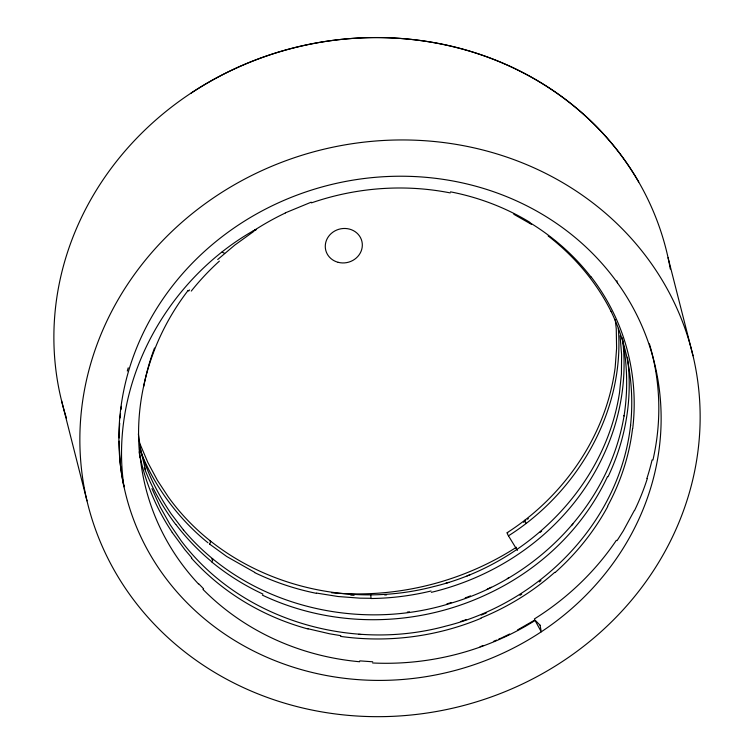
<?xml version="1.0" encoding="UTF-8"?>
<svg xmlns="http://www.w3.org/2000/svg" width="754" height="754" viewBox="0 0 754 754"><rect width="100%" height="100%" fill="white"/><g stroke="black" fill="none" stroke-linecap="round" stroke-linejoin="round"><path stroke-width="1.13" d="M632.568 428.508C629.307 455.765 620.599 482.268 607.479 506.368M634.331 510.496L623.304 530.825L617.064 540.656M189.537 289.922L188.679 291.025A3.921 0.886 36.9 0 0 188.104 290.347M217.708 259.517L234.814 245.069L253.909 231.299M554.746 572.314C532.965 591.636 507.828 607.055 480.882 618.035M255.031 229.961L253.438 230.809A21.904 7.71 -29 0 1 252.929 231.016C164.956 281.478 108.802 385.247 124.005 486.82A272.326 250.677 -14.2 0 0 186.794 602.54A272.382 250.724 -14.2 0 0 627.479 541.146A272.382 250.724 -14.2 0 0 433.173 178.048A272.382 250.724 -14.2 0 0 123.439 484.096L124.005 486.82A272.637 254.315 -11.9 0 1 120.876 469.195L119.848 460.166M527.498 519.261L528.384 518.564M539.308 581.928L540.986 580.618M517.395 550.439L508.46 535.821C577.639 492.07 624.934 411.137 618.308 328.282M523.549 522.296L524.633 521.476M255.05 230.498L255.86 229.923A5.005 1.951 -28.8 0 0 256.407 229.499L256.115 229.414A6.409 2.498 -28.8 0 0 255.54 229.706L255.455 229.744M507.15 532.692C564.209 496.075 606.499 435.077 615.189 367.283L616.602 348.263L616.254 328.782L615.245 319.687M519.94 595.33L521.74 594.152M533.973 620.504L517.489 629.958M502.645 637.403L509.629 634.02M285.37 212.845L311.223 202.176M493.502 641.418L496.556 640.089M498.592 639.213L501.646 637.884M481.288 615.085L486.415 612.87M480.081 646.734L483.191 645.537M139.999 443.936L147.85 462.466L157.379 480.279L168.265 496.895C226.662 578.346 337.754 611.786 433.248 586.678C525.444 564.699 605.01 487.895 619.515 392.693L621.428 373.984L621.616 354.766L620.052 335.653M372.73 661.795L359.771 660.862M350.78 595.132L354.078 595.311M340.808 635.66L329.781 633.822L308.103 628.77M316.426 593.059L338.094 596.518L360.007 598.167L371.015 598.29L370.761 594.953M450.543 191.855C478.479 197.284 505.5 207.473 529.826 222.289M254.692 572.343L226.737 556.518L209.461 543.983M222.062 252.053L224.635 253.372M513.776 214.249L531.504 224.381M208.019 542.814C178.481 518.827 155.06 487.329 140.772 452.051M548.167 235.955C574.378 256.181 596.348 281.949 611.174 311.619M203.599 588.817L198.745 583.784M183.382 529.845C247.152 605.933 358.367 632.757 451.787 602.936C537.291 577.734 609.27 504.662 624.124 415.548L624.058 416.001C628.073 390.242 627.432 363.88 622.182 338.348M191.761 557.771L184.834 549.628L172.214 532.475M175.861 524.445C186.408 538.177 198.462 550.731 211.789 561.796A3.921 1.15 -50.6 0 0 211.685 559.1M183.608 530.156L171.158 513.851C157.511 493.54 146.351 471.354 140.008 447.65M591.108 276.85C607.573 298.15 619.863 322.665 626.876 348.668A253.608 230.111 -12.8 0 1 632.729 428.517M151.959 488.63L160.187 506.98L170.055 524.567L181.262 540.929C241.073 620.259 351.26 651.993 445.84 626.103C539.393 603.03 619.656 522.673 630.589 425.181L630.523 425.642C634.717 386.708 628.186 346.68 611.07 311.393M144.306 467.725L145.494 470.92A255.87 238.726 -13.4 0 0 175.767 524.511M668.063 257.698L693.011 355.756A311.581 286.812 -14.2 0 1 295.775 706.281A311.581 286.812 -14.2 0 1 181.214 222.892A311.581 286.812 -14.2 0 1 693.011 355.756M61.536 400.591L86.993 500.863M616.961 280.78L617.092 281.327M617.366 282.411L617.507 282.957M145.447 469.657L140.725 450.204L138.359 433.908M140.055 457.32L139.377 450.081M616.376 540.279A272.656 248.217 -10.8 0 1 534.341 618.977M647.29 478.63A272.618 247.661 -12.8 0 1 634.519 510.571M652.097 459.893A272.628 246.803 -14.5 0 1 646.875 478.536M649.411 343.871A272.637 247.566 -12.7 0 1 652.945 460.025M526.188 523.351A3.921 0.782 52.4 0 1 525.708 520.656M508.46 535.821A3.921 0.66 57.2 0 1 507.8 532.955M209.904 541.155A3.921 1.14 -51.4 0 1 209.565 544.068M431.024 591.004A247.717 228.632 -9.3 0 1 371.006 598.516M316.35 593.332A255.992 237.67 -10.2 0 1 254.569 572.559M541.655 531.08A247.849 226.153 -10.3 0 1 540.118 532.39M470.185 574.661A247.849 226.153 -10.3 0 1 467.037 575.924M448.894 582.333A247.849 226.153 -10.3 0 1 445.642 583.332M386.585 594.849A247.585 228.113 -9.2 0 1 384.7 594.981M431.354 592.324A249.272 229.207 -9.3 0 0 603.879 454.408A248.264 225.653 -11.7 0 0 622.408 337.971M262.957 594.077A247.604 230.451 -11.1 0 1 211.685 561.909M188 290.582A255.606 238.65 -10.3 0 0 143.618 386.35A249.376 231.732 -14.6 0 0 139.226 450.091M466.217 619.637A249.395 229.009 -9.4 0 1 460.93 621.428M360.685 634.472A249.395 229.009 -9.4 0 1 358.621 634.34M572.927 524.011A248.368 225.946 -11.3 0 1 571.504 525.661M509.139 577.517A248.368 225.946 -11.3 0 1 507.329 578.582M491.278 587.206A248.368 225.946 -11.3 0 1 487.225 589.166M470.468 595.905A249.31 228.764 -9.4 0 1 465.199 597.903M451.269 602.578A249.31 228.764 -9.4 0 1 446.933 603.86M409.403 611.824A249.31 228.764 -9.4 0 1 407.349 612.097M262.364 595.123A249.442 231.676 -10.3 0 0 487.763 593.935A248.104 227.359 -9.5 0 0 607.536 476.556M627.413 357.255A247.877 225.314 -11.6 0 1 608.054 476.745M172.28 532.437A248.566 231.893 -15.2 0 1 139.028 451.75M308.028 628.987A249.112 232.043 -11.6 0 1 191.393 558.064M481.005 618.318A249.517 230.696 -9.4 0 1 340.667 636.404M607.743 506.481A253.674 231.591 -10.2 0 1 555.038 572.597M529.628 222.543A253.872 230.488 -16.1 0 1 590.957 276.954M311.468 202.873A249.687 228.264 -18.5 0 1 450.242 192.911M253.024 231.176A253.683 234.117 -19.1 0 1 285.427 212.958M191.262 291.082A254.155 234.419 -15.2 0 1 219.376 261.12M255.059 230.036A17.907 7.992 -29.1 0 1 255.474 229.81M143.722 386.378A254.437 237.124 -16.4 0 1 154.513 348.037M127.303 371.034A272.628 254.013 -16.6 0 1 128.218 367.811M120.169 460.128A272.58 253.156 -17.7 0 1 119.217 441.137M119.198 437.97A272.58 253.156 -17.7 0 1 119.698 423.183M120.103 417.904A272.58 253.156 -17.7 0 1 120.499 413.692M120.979 409.479A272.58 253.156 -17.7 0 1 121.385 406.321M516.433 547.244A272.392 250.724 -14.2 0 1 331.581 592.767M535.151 620.438A260.799 240.912 -11.4 0 1 372.627 662.973M198.5 583.992A251.921 233.655 -16.4 0 1 140.263 457.292M359.649 661.748A255.87 237.755 -14 0 1 202.967 589.364M66.493 418.187A311.609 286.831 -14.2 0 1 295.549 47.398A311.609 286.831 -14.2 0 1 670.297 269.046M191.064 93.157A311.628 286.859 -14.2 0 1 217.52 77.379L221.346 75.372A311.562 286.793 -14.2 0 1 638.695 181.94M540.1 625.226L534.661 619.741L541.268 631.805L540.1 625.226M338.169 262.326A18.614 17.154 -14.1 0 0 361.901 241.374A18.614 17.154 -14.1 0 0 331.308 233.429A18.614 17.154 -14.1 0 0 338.169 262.326"/></g></svg>
